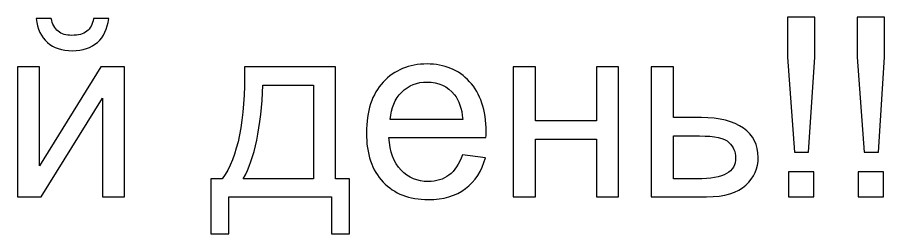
# Model space of a CAD drawing. Header units: millimetres. Extents: x 401 to 1796, y 156 to 1707.
# Drawn here: x 1683.5 to 1771.3, y 372.9 to 394.8 of the extents above; entities that cross this region are included whole.
import ezdxf

# ---------------------------------------------------------------- set-up
doc = ezdxf.new("R2010")
doc.units = ezdxf.units.MM
doc.header["$MEASUREMENT"] = 0
doc.layers.add('layer 1', color=7, linetype='Continuous')

msp = doc.modelspace()

# ---------------------------------------------------------------- linework, layer by layer
at = {"layer": 'layer 1', "color": 250}
for points, knots in [([(1691.2207, 394.6471), (1691.2207, 394.6471), (1692.7447, 394.6471), (1692.7447, 394.6471), (1692.7447, 394.6471), (1692.6219, 393.6015), (1692.2409, 392.7971), (1691.6059, 392.2383), (1691.6059, 392.2383), (1690.9709, 391.6753), (1690.1285, 391.3959), (1689.0744, 391.3959), (1689.0744, 391.3959), (1688.0161, 391.3959), (1687.1694, 391.6753), (1686.5386, 392.2299), (1686.5386, 392.2299), (1685.9079, 392.7887), (1685.5269, 393.593), (1685.4041, 394.6471), (1685.4041, 394.6471), (1685.4041, 394.6471), (1686.9281, 394.6471), (1686.9281, 394.6471), (1686.9281, 394.6471), (1687.0424, 394.0756), (1687.2752, 393.648), (1687.6181, 393.3686), (1687.6181, 393.3686), (1687.961, 393.085), (1688.4267, 392.9453), (1689.0067, 392.9453), (1689.0067, 392.9453), (1689.6798, 392.9453), (1690.1878, 393.0808), (1690.5307, 393.3559), (1690.5307, 393.3559), (1690.8736, 393.6269), (1691.1064, 394.0587), (1691.2207, 394.6471)], [0, 0, 0, 0, 0.0909091, 0.0909091, 0.0909091, 0.0909091, 0.1818182, 0.1818182, 0.1818182, 0.1818182, 0.2727273, 0.2727273, 0.2727273, 0.2727273, 0.3636364, 0.3636364, 0.3636364, 0.3636364, 0.4545455, 0.4545455, 0.4545455, 0.4545455, 0.5454545, 0.5454545, 0.5454545, 0.5454545, 0.6363636, 0.6363636, 0.6363636, 0.6363636, 0.7272727, 0.7272727, 0.7272727, 0.7272727, 0.8181818, 0.8181818, 0.8181818, 0.8181818, 1, 1, 1, 1]), ([(1762.1459, 381.1089), (1762.1459, 381.1089), (1761.4601, 390.744), (1761.4601, 390.744), (1761.4601, 390.744), (1761.4601, 390.744), (1761.4601, 394.7741), (1761.4601, 394.7741), (1761.4601, 394.7741), (1761.4601, 394.7741), (1764.2287, 394.7741), (1764.2287, 394.7741), (1764.2287, 394.7741), (1764.2287, 394.7741), (1764.2287, 390.744), (1764.2287, 390.744), (1764.2287, 390.744), (1764.2287, 390.744), (1763.5937, 381.1089), (1763.5937, 381.1089), (1763.5937, 381.1089), (1763.5937, 381.1089), (1762.1459, 381.1089), (1762.1459, 381.1089)], [0, 0, 0, 0, 0.1428571, 0.1428571, 0.1428571, 0.1428571, 0.2857143, 0.2857143, 0.2857143, 0.2857143, 0.4285714, 0.4285714, 0.4285714, 0.4285714, 0.5714286, 0.5714286, 0.5714286, 0.5714286, 0.7142857, 0.7142857, 0.7142857, 0.7142857, 1, 1, 1, 1]), ([(1769.2029, 381.1089), (1769.2029, 381.1089), (1768.5171, 390.744), (1768.5171, 390.744), (1768.5171, 390.744), (1768.5171, 390.744), (1768.5171, 394.7741), (1768.5171, 394.7741), (1768.5171, 394.7741), (1768.5171, 394.7741), (1771.2857, 394.7741), (1771.2857, 394.7741), (1771.2857, 394.7741), (1771.2857, 394.7741), (1771.2857, 390.744), (1771.2857, 390.744), (1771.2857, 390.744), (1771.2857, 390.744), (1770.6507, 381.1089), (1770.6507, 381.1089), (1770.6507, 381.1089), (1770.6507, 381.1089), (1769.2029, 381.1089), (1769.2029, 381.1089)], [0, 0, 0, 0, 0.1428571, 0.1428571, 0.1428571, 0.1428571, 0.2857143, 0.2857143, 0.2857143, 0.2857143, 0.4285714, 0.4285714, 0.4285714, 0.4285714, 0.5714286, 0.5714286, 0.5714286, 0.5714286, 0.7142857, 0.7142857, 0.7142857, 0.7142857, 1, 1, 1, 1]), ([(1728.5587, 380.8549), (1728.5587, 380.8549), (1730.8701, 380.5501), (1730.8701, 380.5501), (1730.8701, 380.5501), (1730.5103, 379.2081), (1729.8372, 378.1625), (1728.855, 377.4217), (1728.855, 377.4217), (1727.8729, 376.6808), (1726.6198, 376.3083), (1725.0916, 376.3083), (1725.0916, 376.3083), (1723.1697, 376.3083), (1721.6457, 376.901), (1720.5196, 378.0863), (1720.5196, 378.0863), (1719.3935, 379.2674), (1718.8305, 380.9311), (1718.8305, 383.0689), (1718.8305, 383.0689), (1718.8305, 385.2787), (1719.3978, 386.9975), (1720.5365, 388.2167), (1720.5365, 388.2167), (1721.6753, 389.4401), (1723.1527, 390.0497), (1724.9688, 390.0497), (1724.9688, 390.0497), (1726.7257, 390.0497), (1728.1608, 389.4528), (1729.2741, 388.2548), (1729.2741, 388.2548), (1730.3875, 387.0567), (1730.9463, 385.3719), (1730.9463, 383.2002), (1730.9463, 383.2002), (1730.9463, 383.0689), (1730.9421, 382.87), (1730.9336, 382.6075), (1730.9336, 382.6075), (1730.9336, 382.6075), (1721.1165, 382.6075), (1721.1165, 382.6075), (1721.1165, 382.6075), (1721.2012, 381.1639), (1721.6076, 380.0548), (1722.3442, 379.2886), (1722.3442, 379.2886), (1723.0765, 378.5223), (1723.9952, 378.1371), (1725.0916, 378.1371), (1725.0916, 378.1371), (1725.9086, 378.1371), (1726.6071, 378.353), (1727.1829, 378.7848), (1727.1829, 378.7848), (1727.7628, 379.2166), (1728.22, 379.9066), (1728.5587, 380.8549)], [0, 0, 0, 0, 0.0625, 0.0625, 0.0625, 0.0625, 0.125, 0.125, 0.125, 0.125, 0.1875, 0.1875, 0.1875, 0.1875, 0.25, 0.25, 0.25, 0.25, 0.3125, 0.3125, 0.3125, 0.3125, 0.375, 0.375, 0.375, 0.375, 0.4375, 0.4375, 0.4375, 0.4375, 0.5, 0.5, 0.5, 0.5, 0.5625, 0.5625, 0.5625, 0.5625, 0.625, 0.625, 0.625, 0.625, 0.6875, 0.6875, 0.6875, 0.6875, 0.75, 0.75, 0.75, 0.75, 0.8125, 0.8125, 0.8125, 0.8125, 0.875, 0.875, 0.875, 0.875, 1, 1, 1, 1]), ([(1683.4991, 389.7703), (1683.4991, 389.7703), (1685.7343, 389.7703), (1685.7343, 389.7703), (1685.7343, 389.7703), (1685.7343, 389.7703), (1685.7343, 379.7161), (1685.7343, 379.7161), (1685.7343, 379.7161), (1685.7343, 379.7161), (1691.9446, 389.7703), (1691.9446, 389.7703), (1691.9446, 389.7703), (1691.9446, 389.7703), (1694.3449, 389.7703), (1694.3449, 389.7703), (1694.3449, 389.7703), (1694.3449, 389.7703), (1694.3449, 376.5877), (1694.3449, 376.5877), (1694.3449, 376.5877), (1694.3449, 376.5877), (1692.1097, 376.5877), (1692.1097, 376.5877), (1692.1097, 376.5877), (1692.1097, 376.5877), (1692.1097, 386.5784), (1692.1097, 386.5784), (1692.1097, 386.5784), (1692.1097, 386.5784), (1685.9079, 376.5877), (1685.9079, 376.5877), (1685.9079, 376.5877), (1685.9079, 376.5877), (1683.4991, 376.5877), (1683.4991, 376.5877), (1683.4991, 376.5877), (1683.4991, 376.5877), (1683.4991, 389.7703), (1683.4991, 389.7703)], [0, 0, 0, 0, 0.0909091, 0.0909091, 0.0909091, 0.0909091, 0.1818182, 0.1818182, 0.1818182, 0.1818182, 0.2727273, 0.2727273, 0.2727273, 0.2727273, 0.3636364, 0.3636364, 0.3636364, 0.3636364, 0.4545455, 0.4545455, 0.4545455, 0.4545455, 0.5454545, 0.5454545, 0.5454545, 0.5454545, 0.6363636, 0.6363636, 0.6363636, 0.6363636, 0.7272727, 0.7272727, 0.7272727, 0.7272727, 0.8181818, 0.8181818, 0.8181818, 0.8181818, 1, 1, 1, 1]), ([(1706.4988, 389.7703), (1706.4988, 389.7703), (1715.6936, 389.7703), (1715.6936, 389.7703), (1715.6936, 389.7703), (1715.6936, 389.7703), (1715.6936, 378.4165), (1715.6936, 378.4165), (1715.6936, 378.4165), (1715.6936, 378.4165), (1717.116, 378.4165), (1717.116, 378.4165), (1717.116, 378.4165), (1717.116, 378.4165), (1717.116, 372.8539), (1717.116, 372.8539), (1717.116, 372.8539), (1717.116, 372.8539), (1715.2872, 372.8539), (1715.2872, 372.8539), (1715.2872, 372.8539), (1715.2872, 372.8539), (1715.2872, 376.5877), (1715.2872, 376.5877), (1715.2872, 376.5877), (1715.2872, 376.5877), (1704.8986, 376.5877), (1704.8986, 376.5877), (1704.8986, 376.5877), (1704.8986, 376.5877), (1704.8986, 372.8539), (1704.8986, 372.8539), (1704.8986, 372.8539), (1704.8986, 372.8539), (1703.0698, 372.8539), (1703.0698, 372.8539), (1703.0698, 372.8539), (1703.0698, 372.8539), (1703.0698, 378.4165), (1703.0698, 378.4165), (1703.0698, 378.4165), (1703.0698, 378.4165), (1704.2382, 378.4165), (1704.2382, 378.4165), (1704.2382, 378.4165), (1705.813, 380.5543), (1706.5665, 384.3389), (1706.4988, 389.7703)], [0, 0, 0, 0, 0.0769231, 0.0769231, 0.0769231, 0.0769231, 0.1538462, 0.1538462, 0.1538462, 0.1538462, 0.2307692, 0.2307692, 0.2307692, 0.2307692, 0.3076923, 0.3076923, 0.3076923, 0.3076923, 0.3846154, 0.3846154, 0.3846154, 0.3846154, 0.4615385, 0.4615385, 0.4615385, 0.4615385, 0.5384615, 0.5384615, 0.5384615, 0.5384615, 0.6153846, 0.6153846, 0.6153846, 0.6153846, 0.6923077, 0.6923077, 0.6923077, 0.6923077, 0.7692308, 0.7692308, 0.7692308, 0.7692308, 0.8461538, 0.8461538, 0.8461538, 0.8461538, 1, 1, 1, 1]), ([(1733.6937, 389.7703), (1733.6937, 389.7703), (1735.9289, 389.7703), (1735.9289, 389.7703), (1735.9289, 389.7703), (1735.9289, 389.7703), (1735.9289, 384.2839), (1735.9289, 384.2839), (1735.9289, 384.2839), (1735.9289, 384.2839), (1742.1265, 384.2839), (1742.1265, 384.2839), (1742.1265, 384.2839), (1742.1265, 384.2839), (1742.1265, 389.7703), (1742.1265, 389.7703), (1742.1265, 389.7703), (1742.1265, 389.7703), (1744.3617, 389.7703), (1744.3617, 389.7703), (1744.3617, 389.7703), (1744.3617, 389.7703), (1744.3617, 376.5877), (1744.3617, 376.5877), (1744.3617, 376.5877), (1744.3617, 376.5877), (1742.1265, 376.5877), (1742.1265, 376.5877), (1742.1265, 376.5877), (1742.1265, 376.5877), (1742.1265, 382.4297), (1742.1265, 382.4297), (1742.1265, 382.4297), (1742.1265, 382.4297), (1735.9289, 382.4297), (1735.9289, 382.4297), (1735.9289, 382.4297), (1735.9289, 382.4297), (1735.9289, 376.5877), (1735.9289, 376.5877), (1735.9289, 376.5877), (1735.9289, 376.5877), (1733.6937, 376.5877), (1733.6937, 376.5877), (1733.6937, 376.5877), (1733.6937, 376.5877), (1733.6937, 389.7703), (1733.6937, 389.7703)], [0, 0, 0, 0, 0.0769231, 0.0769231, 0.0769231, 0.0769231, 0.1538462, 0.1538462, 0.1538462, 0.1538462, 0.2307692, 0.2307692, 0.2307692, 0.2307692, 0.3076923, 0.3076923, 0.3076923, 0.3076923, 0.3846154, 0.3846154, 0.3846154, 0.3846154, 0.4615385, 0.4615385, 0.4615385, 0.4615385, 0.5384615, 0.5384615, 0.5384615, 0.5384615, 0.6153846, 0.6153846, 0.6153846, 0.6153846, 0.6923077, 0.6923077, 0.6923077, 0.6923077, 0.7692308, 0.7692308, 0.7692308, 0.7692308, 0.8461538, 0.8461538, 0.8461538, 0.8461538, 1, 1, 1, 1]), ([(1747.6679, 389.7703), (1747.6679, 389.7703), (1749.9031, 389.7703), (1749.9031, 389.7703), (1749.9031, 389.7703), (1749.9031, 389.7703), (1749.9031, 384.6141), (1749.9031, 384.6141), (1749.9031, 384.6141), (1749.9031, 384.6141), (1752.731, 384.6141), (1752.731, 384.6141), (1752.731, 384.6141), (1754.5767, 384.6141), (1755.9949, 384.2585), (1756.9939, 383.5431), (1756.9939, 383.5431), (1757.9888, 382.8276), (1758.4883, 381.8413), (1758.4883, 380.584), (1758.4883, 380.584), (1758.4883, 379.4833), (1758.0734, 378.5435), (1757.2395, 377.7603), (1757.2395, 377.7603), (1756.4097, 376.9772), (1755.0805, 376.5877), (1753.2517, 376.5877), (1753.2517, 376.5877), (1753.2517, 376.5877), (1747.6679, 376.5877), (1747.6679, 376.5877), (1747.6679, 376.5877), (1747.6679, 376.5877), (1747.6679, 389.7703), (1747.6679, 389.7703)], [0, 0, 0, 0, 0.1, 0.1, 0.1, 0.1, 0.2, 0.2, 0.2, 0.2, 0.3, 0.3, 0.3, 0.3, 0.4, 0.4, 0.4, 0.4, 0.5, 0.5, 0.5, 0.5, 0.6, 0.6, 0.6, 0.6, 0.7, 0.7, 0.7, 0.7, 0.8, 0.8, 0.8, 0.8, 1, 1, 1, 1]), ([(1721.2435, 384.4363), (1721.2435, 384.4363), (1728.5841, 384.4363), (1728.5841, 384.4363), (1728.5841, 384.4363), (1728.4867, 385.5454), (1728.2031, 386.3752), (1727.7417, 386.9297), (1727.7417, 386.9297), (1727.0347, 387.7891), (1726.1118, 388.2209), (1724.9815, 388.2209), (1724.9815, 388.2209), (1723.9571, 388.2209), (1723.0977, 387.878), (1722.3992, 387.1922), (1722.3992, 387.1922), (1721.7049, 386.5064), (1721.3197, 385.5878), (1721.2435, 384.4363)], [0, 0, 0, 0, 0.1666667, 0.1666667, 0.1666667, 0.1666667, 0.3333333, 0.3333333, 0.3333333, 0.3333333, 0.5, 0.5, 0.5, 0.5, 0.6666667, 0.6666667, 0.6666667, 0.6666667, 1, 1, 1, 1]), ([(1708.353, 387.9161), (1708.1879, 383.6362), (1707.5275, 380.4697), (1706.3718, 378.4165), (1706.3718, 378.4165), (1706.3718, 378.4165), (1713.4584, 378.4165), (1713.4584, 378.4165), (1713.4584, 378.4165), (1713.4584, 378.4165), (1713.4584, 387.9161), (1713.4584, 387.9161), (1713.4584, 387.9161), (1713.4584, 387.9161), (1708.353, 387.9161), (1708.353, 387.9161)], [0, 0, 0, 0, 0.2, 0.2, 0.2, 0.2, 0.4, 0.4, 0.4, 0.4, 0.6, 0.6, 0.6, 0.6, 1, 1, 1, 1]), ([(1749.9031, 378.4165), (1749.9031, 378.4165), (1752.2568, 378.4165), (1752.2568, 378.4165), (1752.2568, 378.4165), (1753.675, 378.4165), (1754.6868, 378.5901), (1755.2921, 378.9372), (1755.2921, 378.9372), (1755.8975, 379.2843), (1756.2023, 379.8262), (1756.2023, 380.5628), (1756.2023, 380.5628), (1756.2023, 381.1343), (1755.9779, 381.6423), (1755.5292, 382.091), (1755.5292, 382.091), (1755.0805, 382.5355), (1754.0899, 382.7599), (1752.5532, 382.7599), (1752.5532, 382.7599), (1752.5532, 382.7599), (1749.9031, 382.7599), (1749.9031, 382.7599), (1749.9031, 382.7599), (1749.9031, 382.7599), (1749.9031, 378.4165), (1749.9031, 378.4165)], [0, 0, 0, 0, 0.125, 0.125, 0.125, 0.125, 0.25, 0.25, 0.25, 0.25, 0.375, 0.375, 0.375, 0.375, 0.5, 0.5, 0.5, 0.5, 0.625, 0.625, 0.625, 0.625, 0.75, 0.75, 0.75, 0.75, 1, 1, 1, 1]), ([(1761.5617, 376.5877), (1761.5617, 376.5877), (1761.5617, 379.1277), (1761.5617, 379.1277), (1761.5617, 379.1277), (1761.5617, 379.1277), (1764.1271, 379.1277), (1764.1271, 379.1277), (1764.1271, 379.1277), (1764.1271, 379.1277), (1764.1271, 376.5877), (1764.1271, 376.5877), (1764.1271, 376.5877), (1764.1271, 376.5877), (1761.5617, 376.5877), (1761.5617, 376.5877)], [0, 0, 0, 0, 0.2, 0.2, 0.2, 0.2, 0.4, 0.4, 0.4, 0.4, 0.6, 0.6, 0.6, 0.6, 1, 1, 1, 1]), ([(1768.6187, 376.5877), (1768.6187, 376.5877), (1768.6187, 379.1277), (1768.6187, 379.1277), (1768.6187, 379.1277), (1768.6187, 379.1277), (1771.1841, 379.1277), (1771.1841, 379.1277), (1771.1841, 379.1277), (1771.1841, 379.1277), (1771.1841, 376.5877), (1771.1841, 376.5877), (1771.1841, 376.5877), (1771.1841, 376.5877), (1768.6187, 376.5877), (1768.6187, 376.5877)], [0, 0, 0, 0, 0.2, 0.2, 0.2, 0.2, 0.4, 0.4, 0.4, 0.4, 0.6, 0.6, 0.6, 0.6, 1, 1, 1, 1])]:
    msp.add_open_spline(points, degree=3, knots=knots, dxfattribs=at)

doc.saveas('drawing.dxf')
